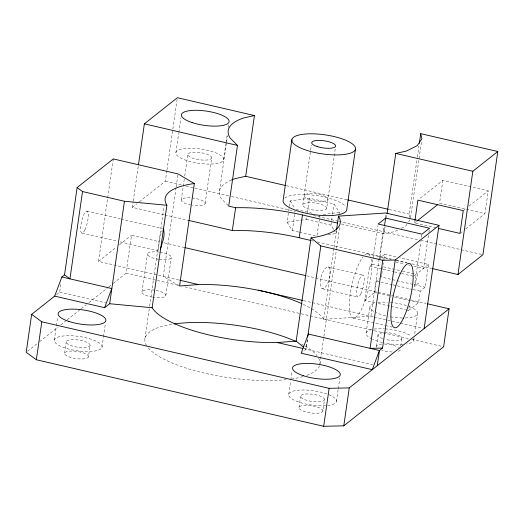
<?xml version="1.0" encoding="UTF-8"?>
<svg xmlns="http://www.w3.org/2000/svg" width="524" height="524" viewBox="0 0 524 524"><rect width="100%" height="100%" fill="white"/><g stroke="black" fill="none" stroke-linecap="round" stroke-linejoin="round"><path stroke-width="0.39" stroke-dasharray="2.62 1.97" d="M418.748 282.953L414.445 286.543L420.936 241.4M56.559 294.632L59.677 292.163L61.059 282.574M54.313 340.089L56.291 326.4M56.402 325.594L57.679 316.738M64.603 353.248L66.24 341.858M178.92 280.026L98.505 261.411L113.276 158.923M88.451 356.785A12.059 3.603 8.2 0 0 71.153 351.06A12.059 3.603 8.2 0 0 69.974 357.198A12.059 3.603 8.2 0 0 88.451 356.785L90.089 345.395A12.059 3.603 8.2 0 0 72.79 339.676A12.059 3.603 8.2 0 0 71.611 345.814A12.059 3.603 8.2 0 0 90.089 345.395M102.016 347.163A24.111 7.212 8.2 0 0 67.419 335.72A24.111 7.212 8.2 0 0 65.061 347.995A24.111 7.212 8.2 0 0 102.016 347.163L103.405 337.502M103.523 336.696L105.376 323.819M164.078 214.702L132.336 207.353L133.148 201.733M133.266 200.928L138.356 165.597M113.236 283.366L126.042 273.227L131.511 235.269L160.161 241.905M141.971 291.96L147.447 254.002M139.319 201.825L165.342 181.212L166.842 170.778M166.96 169.972L172.743 129.828M172.861 129.022L177.138 99.311M144.965 338.537L149.504 307.057M149.622 306.252L164.038 206.168M175.913 152.628L178.704 133.247M178.822 132.441L180.918 117.9M176.064 187.638L163.272 276.403L178.9 285.6M176.175 186.832L177.924 174.728M165.826 295.497L171.296 257.539M181.278 199.945L184.271 179.169M184.73 175.972L187.841 154.397M205.126 203.489L211.689 157.94A12.059 3.603 8.2 0 0 194.391 152.215A12.059 3.603 8.2 0 0 193.212 158.353A12.059 3.603 8.2 0 0 211.689 157.94M223.61 159.709A24.111 7.212 8.2 0 0 189.02 148.259A24.111 7.212 8.2 0 0 186.662 160.541A24.111 7.212 8.2 0 0 223.61 159.709L225.942 143.556M226.054 142.744L227.337 133.862M228.268 127.404L228.733 124.175M219.536 190.939L226.538 142.351M226.65 141.546L227.468 135.873M298.68 232.053L292.34 230.586L287.073 222.176L288.554 211.938M288.665 211.152L289.228 207.216M289.346 206.43L290.139 200.921L309.455 198.203L334.024 203.888L339.29 212.299L339.061 213.877M292.34 230.586L295.064 211.689M302.787 204.838L311.413 145.004M287.073 222.176L306.389 219.458L306.73 217.093M307.411 212.371L309.455 198.203M288.724 394.362L290.696 380.679M290.813 379.874L292.084 371.018M317.027 235.486L319.522 218.167M319.633 217.381L319.974 215.017M307.333 339.5L305.937 349.181L304.719 348.172M307.568 339.65L306.186 349.239L302.44 352.207M326.642 208.382A12.059 3.603 8.2 0 0 309.343 202.657A12.059 3.603 8.2 0 0 308.164 208.794A12.059 3.603 8.2 0 0 326.642 208.382L335.262 148.547M299.007 407.521L300.645 396.131M333.395 229.027L330.965 225.15L331.528 221.213M331.646 220.421L332.439 214.912M332.55 214.126L334.024 203.888M379.166 258.98L370.913 316.247L323.649 319.358L333.873 248.376M333.991 247.57L336.434 230.632M328.181 234.687L336.225 233.553L336.677 230.409M319.981 363.676L336.493 249.103M336.604 248.297L339.631 227.318M322.856 411.058A12.059 3.603 8.2 0 0 305.558 405.334A12.059 3.603 8.2 0 0 304.379 411.478A12.059 3.603 8.2 0 0 322.856 411.058L324.494 399.674A12.059 3.603 8.2 0 0 307.202 393.95A12.059 3.603 8.2 0 0 306.023 400.087A12.059 3.603 8.2 0 0 324.494 399.674M336.421 401.443L338.163 389.365M338.275 388.559L339.788 378.092M375.112 302.721L364.743 300.324L369.669 266.159L372.25 264.207L372.957 259.38M366.099 333.081L369.924 306.507M379.278 258.175L383.81 226.722M385.094 217.846L385.671 213.812M364.743 300.324L374.726 292.418L376.37 281.028L379.487 278.558M341.327 223.977L384.164 233.894L385.212 226.656M386.483 217.801L386.948 214.585M381.701 274.72L381.361 277.072L413.259 284.46M381.813 273.934L383.057 265.295M383.175 264.509L383.398 262.937M383.968 259.013L384.642 254.297L396.603 257.068M376.383 346.233L378.02 334.849M409.984 217.781L409.126 214.126L417.242 157.803M417.359 156.997L418.984 145.731M410.561 217.637L421.578 141.192M436.099 227.881L414.608 222.903L414.838 221.331M400.775 345.978L401.869 338.386M406.211 309.926L408.602 310.477L409.48 304.405M408.602 310.477L418.584 302.571L420.228 291.18L425.219 287.231L428.501 264.456L399.792 257.808M413.796 340.155L414.143 337.738M414.726 333.716L417.628 313.588M442.852 180.361L439.571 203.135L484.942 213.641L488.224 190.867L442.852 180.361L419.174 199.113M373.075 258.581L377.902 225.615M384.328 226.925L379.743 258.273L378.001 259.649M421.525 237.379L421.872 234.968M428.422 235.466L423.595 268.432L417.936 273.004L414.445 286.543M428.894 232.256L429.248 229.839M406.945 224.233L405.668 226.099L400.611 228.634M408.635 221.737L409.906 219.87M384.642 254.297L379.743 258.273L384.524 259.38M428.501 264.456L423.595 268.432L413.233 266.028M132.336 207.353L136.784 203.836M98.505 261.411L116.276 247.335M119.452 244.819L131.511 235.269M27.477 351.29L37.08 343.685M39.641 341.661L58.197 326.956M60.758 324.932L66.522 320.367M67.157 319.863L80.598 309.219M81.24 308.708L86.362 304.654M88.916 302.63L108.121 287.421M108.756 286.91L112.601 283.87M414.608 222.903L416.528 221.383M463.262 210.635L466.465 208.1M469.019 206.07L488.224 190.867M459.98 233.409L463.177 230.874M465.738 228.844L484.942 213.641M414.17 275.827L416.108 274.36L400.958 270.849M397.716 230.082L394.827 231.523L384.164 233.894M323.197 214.565L339.29 212.299M286.359 185.699L346.947 199.729M389.194 209.515L409.126 214.126M296.191 209.515L313.634 213.55M165.342 181.212L181.258 184.9M186.033 186.007L193.991 187.847M194.79 188.031L230.606 196.323M231.405 196.513L295.077 211.257M313.385 215.495L338.059 221.207M338.858 221.39L420.045 240.189M420.838 240.372L482.925 254.749M306.389 219.458L330.965 225.15M299.473 232.237L315.33 235.911M311.872 240.693L313.463 241.06M317.433 241.977L392.856 259.446M396.033 260.179L407.148 262.753M411.916 263.854L431.763 268.452M367.429 253.845L390.969 259.295M396.465 260.566L406.663 262.93M395.686 261.967L404.463 263.998M408.445 264.921L410.043 265.288M164.87 214.886L187.88 220.211M372.25 264.207L380.228 266.054M383.417 266.788L400.159 270.666M369.669 266.159L393.589 271.701M394.389 271.884L400.768 273.364M401.561 273.548L413.521 276.318M414.052 284.643L425.219 287.231M86.84 211.12L120.258 218.855M121.051 219.039L162.433 228.621M328.031 266.965L362.831 275.028M376.37 281.028L392.319 284.722M393.118 284.905L396.301 285.646M397.1 285.829L412.25 289.34M413.05 289.523L420.228 291.18M164.143 242.822L184.042 247.433M306.619 275.814L410.089 299.774M410.888 299.957L426.012 303.462M374.726 292.418L377.123 292.968M377.915 293.152L391.474 296.289M394.664 297.029L418.584 302.571M82.072 233.082L117.049 241.184M120.225 241.918L159.178 250.937A11.41 1.572 -79.3 0 1 158.634 249.568L158.621 247.865A11.174 1.539 -79.3 0 1 160.148 237.234L160.803 234.542A11.41 1.572 -79.3 0 1 162.139 230.409M322.542 288.763L358.069 296.99M378.302 303.462L390.262 306.232M391.061 306.416L405.412 309.736M303.442 300.625L373.298 316.804M374.09 316.987L399.511 322.869M400.303 323.053L422.541 328.207M353.471 318.166L384.858 325.437M385.638 325.62L391.919 327.074M126.042 273.227L178.573 285.39M184.939 286.864L373.579 330.539M374.372 330.729L408.602 338.648M411.785 339.388L443.625 346.764M59.677 292.163L105.697 302.82M303.547 348.63L372.525 364.599M228.156 205.565L221.377 198.76A96.449 28.84 8.2 0 1 231.588 179.935M333.795 229.676L336.225 233.553M290.139 200.921L294.999 208.683M319.483 365.817A88.412 26.442 8.2 0 1 306.527 375.439M302.911 376.579A88.412 26.442 8.2 0 1 292.484 378.8M286.34 379.605A88.412 26.442 8.2 0 1 147.002 346.233M146.655 345.702A88.412 26.442 8.2 0 1 172.344 324.218M301.627 344.216A88.412 26.442 8.2 0 1 304.49 345.781M305.171 346.181A88.412 26.442 8.2 0 1 317.046 355.717M318.651 358.134A88.412 26.442 8.2 0 1 319.863 364.481M156.132 290.447A12.059 3.603 8.2 0 1 165.754 295.726A12.059 3.603 8.2 0 1 153.218 297.272M152.445 297.147A12.059 3.603 8.2 0 1 142.004 291.842A12.059 3.603 8.2 0 1 154.58 290.185M400.231 349.777A12.059 3.603 8.2 0 1 397.002 351.637M392.24 351.958A12.059 3.603 8.2 0 1 381.754 350.189M376.612 347.216A12.059 3.603 8.2 0 1 381.59 344.117M384.374 344.052A12.059 3.603 8.2 0 1 398.469 347.419M160.049 252.227A12.059 3.603 8.2 0 1 171.309 257.422A12.059 3.603 8.2 0 1 159.466 259.426M158.687 259.315A12.059 3.603 8.2 0 1 147.427 254.12A12.059 3.603 8.2 0 1 159.27 252.123M303.252 304.346A88.412 26.442 8.2 0 1 323.649 319.358M384.577 332.661A12.059 3.603 8.2 0 1 401.856 337.908A12.059 3.603 8.2 0 1 386.201 339.585M382.756 338.583A12.059 3.603 8.2 0 1 383.889 332.688M409.034 306.442A24.111 7.212 8.2 0 1 404.521 317.957M402.38 317.963A24.111 7.212 8.2 0 1 388.546 316.463M385.553 315.802A24.111 7.212 8.2 0 1 375.95 312.559M373.678 311.348A24.111 7.212 8.2 0 1 375.014 303.082M377.876 302.531A24.111 7.212 8.2 0 1 387.406 302.197M390.452 302.407A24.111 7.212 8.2 0 1 406.879 305.675M413.672 338.871A24.111 7.212 8.2 0 1 406.604 344.013M403.008 344.419A24.111 7.212 8.2 0 1 384.714 343.037M382.461 342.545A24.111 7.212 8.2 0 1 372.721 339.401M372.119 339.126A24.111 7.212 8.2 0 1 371.857 329.498M374.044 329.105A24.111 7.212 8.2 0 1 384.334 328.81M385.088 328.856A24.111 7.212 8.2 0 1 411.281 336.139M325.633 405.707A24.111 7.212 8.2 0 1 288.737 395.273A24.111 7.212 8.2 0 1 322.823 392.673A24.111 7.212 8.2 0 1 326.38 405.648M364.933 254.88A32.953 8.561 -77 0 1 370.095 256.059M370.999 258.889A32.953 8.561 -77 0 1 362.051 308.138A32.953 8.561 -77 0 1 349.292 304.713A32.953 8.561 -77 0 1 363.086 256.767M190.965 205.002A12.059 3.603 8.2 0 1 183.819 198.236A12.059 3.603 8.2 0 1 204.091 201.648A12.059 3.603 8.2 0 1 192.518 205.264M284.689 198.092A32.147 9.615 8.2 0 1 315.92 195.524A32.147 9.615 8.2 0 1 345.742 206.659M328.607 281.028L327.664 283.654A11.41 4.303 -74.5 0 1 320.754 287.106L320.288 285.298A11.174 4.218 -74.5 0 1 321.821 274.668L322.915 272.08A11.41 4.303 -74.5 0 1 329.825 268.622L330.14 270.397A11.174 1.539 -79.3 0 1 328.607 281.028M84.875 229.925A11.253 2.921 -77 0 0 87.528 211.513A11.253 2.921 -77 0 0 80.958 224.868A11.253 2.921 -77 0 0 84.875 229.925M360.872 293.826A11.253 2.921 -77 0 0 363.525 275.421A11.253 2.921 -77 0 0 356.955 288.776A11.253 2.921 -77 0 0 360.872 293.826M309.474 199.683A12.059 3.603 8.2 0 0 327.952 199.271A12.059 3.603 8.2 0 0 310.653 193.546A12.059 3.603 8.2 0 0 309.474 199.683"/><path stroke-width="0.79" d="M427.604 303.828L449.094 308.806L443.625 346.764L343.783 425.842L323.668 426.294L36.333 359.759L26.2 352.305L31.669 314.348L54.686 296.119L104.59 307.673L109.667 303.737L124.437 201.255L82.53 191.548L77.113 187.566L113.276 158.923L178.036 173.922L194.345 183.518L179.581 285.999L198.485 284.558A88.412 26.442 8.2 0 1 264.98 291.724M36.333 359.759L41.802 321.802L31.669 314.348M54.686 296.119L61.865 276.98L64.537 274.864L77.113 187.566M82.53 191.548L69.947 278.853L64.537 274.864M138.474 164.798L144.369 123.847L177.374 97.706L254.448 115.555L245.697 176.287L235.04 178.658A96.449 28.84 8.2 0 0 231.588 179.935M302.754 348.447L277.288 342.545A88.412 26.442 8.2 0 1 152.124 307.745L166.894 205.264A88.412 26.442 8.2 0 1 194.345 183.518M254.448 115.555L243.791 117.926A96.449 28.84 8.2 0 0 230.128 138.028L237.47 145.403L228.719 206.135L235.597 207.727A88.418 26.442 8.2 0 1 302.099 214.892L337.358 223.06M311.079 240.509L298.818 237.667A88.418 26.442 8.2 0 0 232.315 230.501L235.597 207.727M291.888 139.646L283.13 200.371A32.147 9.615 8.2 0 0 313.116 214.545A32.147 9.615 8.2 0 0 346.731 209.81L355.482 149.078A32.147 9.615 8.2 0 0 309.357 133.817A32.147 9.615 8.2 0 0 306.213 150.185A32.147 9.615 8.2 0 0 355.482 149.078M299.171 237.752L302.453 214.978M303.501 347.163L296.191 341.104L311.066 237.863A88.412 26.442 8.2 0 0 338.524 216.117L385.788 213.006L439.007 225.333L424.132 328.574M307.68 337.083L320.812 245.939L311.066 237.863M336.546 229.826L338.524 216.117M323.668 426.294L329.137 388.336L349.253 387.884L449.094 308.806M343.783 425.842L349.253 387.884M387.066 213.779L395.764 153.427L406.421 151.056L417.268 145.633L421.925 138.775L420.72 133.659L497.8 151.508L482.925 254.749L457.963 274.517L432.555 268.635M395.234 260.002L382.769 260.284L370.082 348.342L382.546 348.067L395.234 260.002L439.007 225.333M377.26 365.7L379.448 350.517L382.546 348.067M419.331 143.314L420.72 133.659M414.949 220.545L417.89 200.129L463.262 210.635L459.98 233.409L438.49 228.431M457.963 274.517L472.838 171.276L497.8 151.508M384.564 225.313L385.625 218.082L429.484 228.235L421.99 234.163L378.138 224.01L385.625 218.082M104.59 307.673L111.776 288.534L61.865 276.98M417.17 220.879L437.651 204.655M277.288 342.545L296.191 341.104M124.437 201.255L166.894 205.264M109.667 303.737L152.124 307.745M395.764 153.427L472.838 171.276M144.369 123.847L237.47 145.403M245.697 176.287L285.56 185.516M347.74 199.913L388.402 209.325M320.812 245.939L382.769 260.284M188.673 220.394L232.315 230.501M184.834 247.616L305.82 275.631M258.181 290.145L302.649 300.442M179.706 280.209L198.485 284.558M41.802 321.802L329.137 388.336M174.112 323.956A88.412 26.442 8.2 0 1 295.765 341.379M265.341 291.803A88.412 26.442 8.2 0 1 301.916 303.73M160.265 249.339A11.41 1.572 -79.3 0 0 161.608 245.199L162.401 242.547A11.174 4.218 -74.5 0 0 163.933 231.916L163.77 230.174A11.41 1.572 -79.3 0 0 163.226 228.811M308.374 334.057L301.195 353.196L372.269 369.649L379.448 350.517L308.374 334.057M403.27 318.54A32.953 8.561 -77 0 0 411.039 264.627A32.953 8.561 -77 0 0 391.801 303.743A32.953 8.561 -77 0 0 403.27 318.54M303.298 375.701A24.111 7.212 8.2 0 0 340.253 374.87A24.111 7.212 8.2 0 0 305.656 363.427A24.111 7.212 8.2 0 0 303.298 375.701M68.893 321.428A24.111 7.212 8.2 0 0 105.841 320.596A24.111 7.212 8.2 0 0 71.251 309.147A24.111 7.212 8.2 0 0 68.893 321.428M317.131 146.543A12.059 3.603 8.2 0 0 335.609 146.131A12.059 3.603 8.2 0 0 318.31 140.406A12.059 3.603 8.2 0 0 317.131 146.543M192.131 122.583A24.111 7.212 8.2 0 0 229.08 121.751A24.111 7.212 8.2 0 0 194.489 110.302A24.111 7.212 8.2 0 0 192.131 122.583"/></g></svg>
